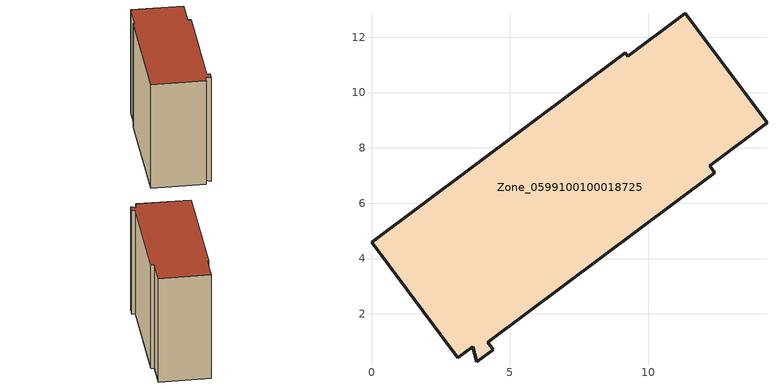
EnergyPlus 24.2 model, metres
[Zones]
Zone_0599100100018725
 floor ground (C_G): 0,4.59 9.16,11.44 9.25,11.31 11.33,12.87 14.29,8.91 12.21,7.36 12.41,7.09 4.21,0.97 4.4,0.71 3.79,0.27 3.67,0.82 3.11,0.42 z0
 wall outside (C_F): 14.29,8.91 11.33,12.87 9.25,11.31 9.16,11.44 0,4.59 3.11,0.42 3.67,0.82 3.79,0.27 4.4,0.71 4.21,0.97 12.41,7.09 12.21,7.36 14.29,8.91 z0:11.05
 roof outside (C_R): 0,4.59 3.11,0.42 3.67,0.82 3.79,0.27 4.4,0.71 4.21,0.97 12.41,7.09 12.21,7.36 14.29,8.91 11.33,12.87 9.25,11.31 9.16,11.44 z11.05
[BUILDING]
Pand.0599100100018725: North Axis=0; Terrain=City; Loads Convergence Tolerance Value=0.04; Temperature Convergence Tolerance Value=0.4; Solar Distribution=FullExterior; Maximum Number of Warmup Days=25; Minimum Number of Warmup Days=1
[Site:Location]
Rotterdam.The.Hague.AP_ZH_NLD Design_Conditions: Latitude=51.96; Longitude=4.45; Time Zone=1; Elevation=-4.5
[SITE:GROUNDTEMPERATURE:BUILDINGSURFACE]
18, 18, 18, 18, 18, 18, 18, 18, 18, 18, 18, 18
[MATERIAL] Thermal Absorptance=0.9; Solar Absorptance=0.7; Visible Absorptance=0.7
Name | Roughness | Thickness | Conductivity | Density | Specific Heat
G.TI.2015-2018 | MediumSmooth | 0.15 | 0.0428571 | 540 | 1210
F.TI.2015-2018 | Rough | 0.3 | 0.0666667 | 1920 | 840
R.TI.2015-2018 | MediumRough | 0.2 | 0.0333333 | 1500 | 1000
[CONSTRUCTION]
C_G: G.TI.2015-2018
C_F: F.TI.2015-2018
C_R: R.TI.2015-2018
[ZONE]
Zone_0599100100018725: Type=1; Multiplier=1; Ceiling Height=Autocalculate; Volume=Autocalculate; Floor Area=autocalculate; Part of Total Floor Area=Yes
[ZONEINFILTRATION:DESIGNFLOWRATE]
Infil_Zone_0599100100018725: Zone or ZoneList or Space or SpaceList=Zone_0599100100018725; Schedule=AlwaysOn; Design Flow Rate Calculation Method=Flow/Area; Flow Rate per Floor Area=0.0015; Constant Term Coefficient=1; Temperature Term Coefficient=0; Velocity Term Coefficient=0; Velocity Squared Term Coefficient=0
[HVACTEMPLATE:ZONE:IDEALLOADSAIRSYSTEM]
Zone_0599100100018725: Maximum Heating Supply Air Temperature=50; Minimum Cooling Supply Air Temperature=13; Maximum Heating Supply Air Humidity Ratio=0.0156; Minimum Cooling Supply Air Humidity Ratio=0.0077; Heating Limit=NoLimit; Cooling Limit=NoLimit; Dehumidification Control Type=ConstantSensibleHeatRatio; Cooling Sensible Heat Ratio=0.7; Dehumidification Setpoint=60; Humidification Control Type=None; Humidification Setpoint=30; Outdoor Air Method=None; Outdoor Air Flow Rate per Person=0.00944; Outdoor Air Flow Rate per Zone Floor Area=0; Outdoor Air Flow Rate per Zone=0; Demand Controlled Ventilation Type=None; Outdoor Air Economizer Type=NoEconomizer; Heat Recovery Type=None; Sensible Heat Recovery Effectiveness=0.7; Latent Heat Recovery Effectiveness=0.65
[ZONECONTROL:THERMOSTAT]
ThermostatControl_Zone_0599100100018725: Zone or ZoneList=Zone_0599100100018725; Control Type Schedule=DualSetpointControlType; Control 1=Thermostat_Zone_0599100100018725; Temperature Difference Between Cutout And Setpoint=0
[THERMOSTATSETPOINT:DUALSETPOINT]
Thermostat_Zone_0599100100018725: Heating Setpoint Temperature Schedule=HeatingSetpoint_Zone_0599100100018725; Cooling Setpoint Temperature Schedule=CoolingSetpoint_Zone_0599100100018725
[SCHEDULE:COMPACT]
HeatingSetpoint_Zone_0599100100018725: Through: 12/31, For: AllDays, Until: 24:00, 21
CoolingSetpoint_Zone_0599100100018725: Through: 12/31, For: AllDays, Until: 24:00, 24
DualSetpointControlType: Through: 12/31, For: AllDays, Until: 24:00, 4
AlwaysOn: Through: 12/31, For: AllDays, Until: 24:00, 1
